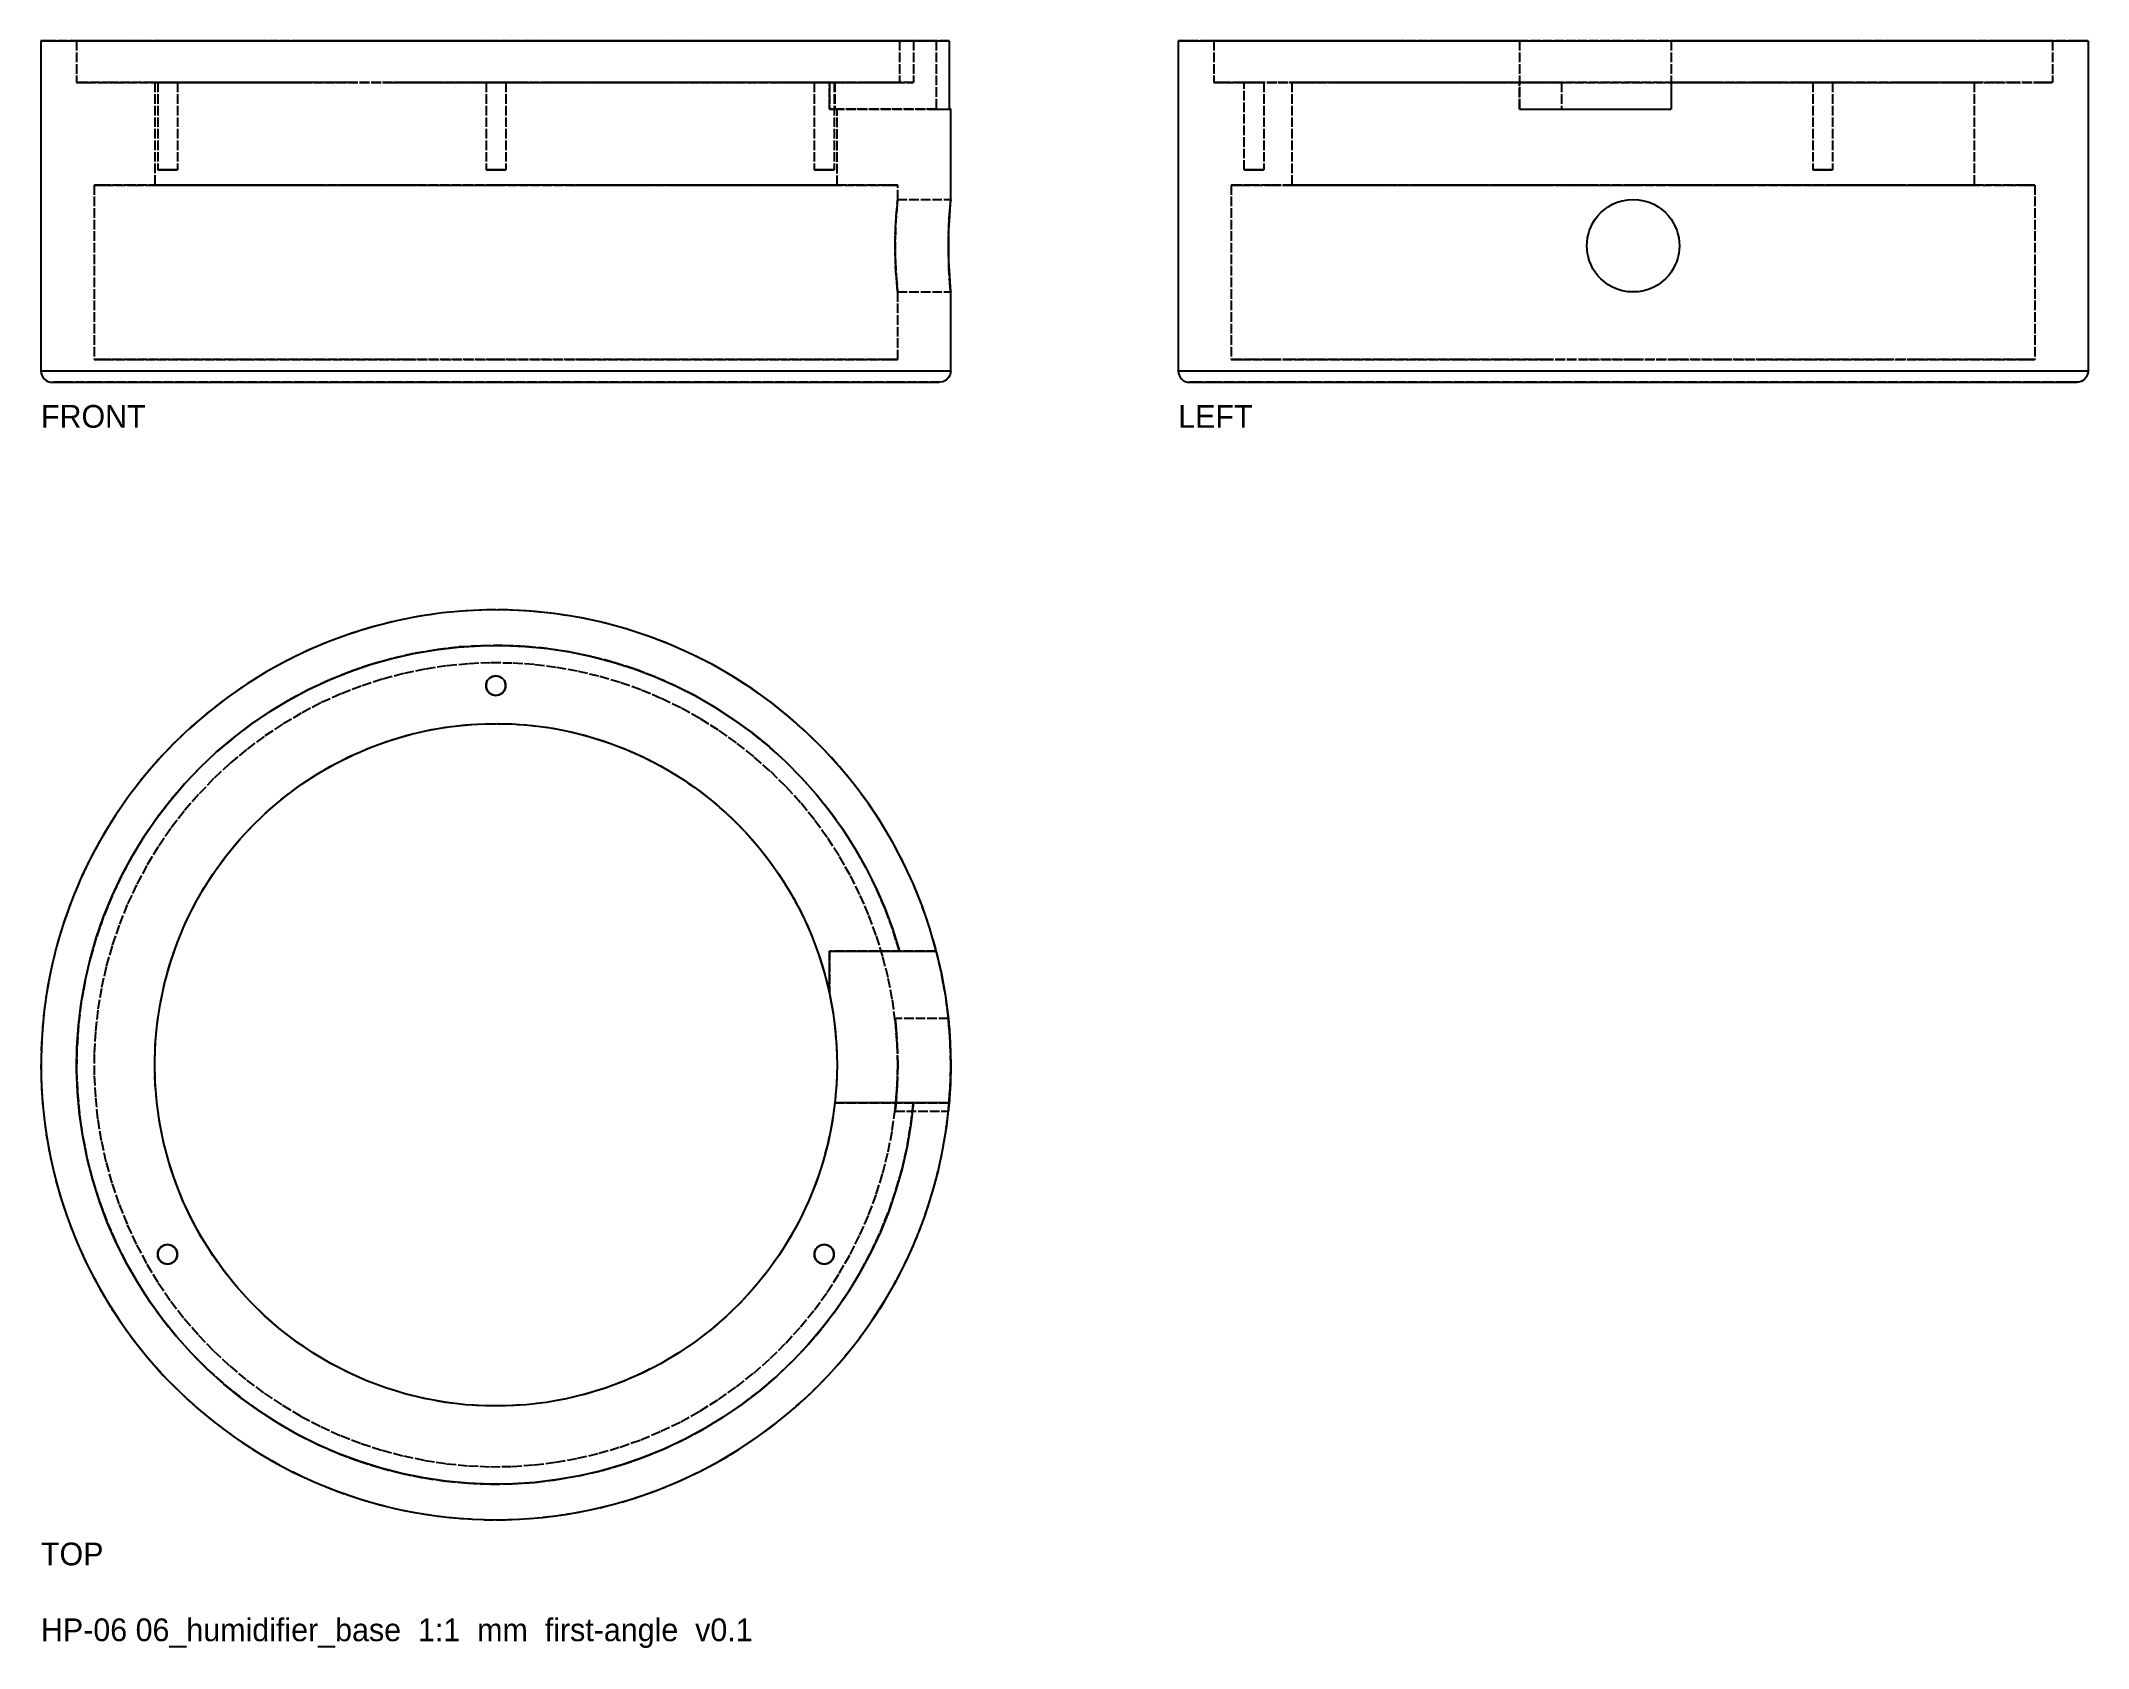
# Model space of a CAD drawing. Header units: millimetres. Extents: x 0 to 270, y -17 to 195.
import ezdxf

# ---------------------------------------------------------------- set-up
doc = ezdxf.new("R2010")
doc.units = ezdxf.units.MM
doc.linetypes.add('DASHED', pattern=[1.524, 1.27, -0.254])
for name, color, linetype in [('HIDDEN', 8, 'DASHED'), ('TEXT', 3, 'Continuous'), ('VISIBLE', 7, 'Continuous')]:
    doc.layers.add(name, color=color, linetype=linetype)

msp = doc.modelspace()

# ---------------------------------------------------------------- linework, layer by layer
at = {"layer": 'HIDDEN'}
for points in [[(118.09, 195), (113.79, 195), (107.2, 195), (98.61, 195), (88.38, 195), (76.95, 195), (64.8, 195), (52.44, 195), (40.4, 195), (29.2, 195), (19.3, 195), (11.13, 195), (5.04, 195), (1.27, 195), (0, 195)], [(115.07, 195), (112.69, 195), (107.81, 195), (100.68, 195), (91.61, 195), (81.05, 195), (69.5, 195), (57.5, 195), (45.61, 195), (34.41, 195), (24.41, 195), (16.1, 195), (9.87, 195), (6.01, 195), (4.7, 195)], [(4.7, 195), (5.86, 195), (9.27, 195), (14.81, 195), (22.24, 195), (31.24, 195), (41.45, 195), (52.43, 195), (63.73, 195), (74.87, 195), (85.39, 195), (94.85, 195), (102.85, 195), (109.06, 195), (113.23, 195)], [(4.7, 195), (4.7, 189.5)], [(113.23, 195), (118.09, 195)], [(113.23, 195), (113.23, 189.5)], [(119.79, 195), (115.07, 195)], [(115.07, 195), (115.07, 189.5)], [(118.09, 195), (118.09, 186)], [(195, 195), (189.6, 195), (184.39, 195), (179.4, 195), (174.69, 195), (170.28, 195), (166.23, 195), (162.57, 195), (159.32, 195), (156.53, 195), (154.2, 195), (152.38, 195), (151.06, 195), (150.27, 195), (150, 195)], [(265.3, 195), (263.91, 195), (259.82, 195), (253.24, 195), (244.48, 195), (233.99, 195), (222.31, 195), (210, 195), (197.69, 195), (186.01, 195), (175.52, 195), (166.76, 195), (160.18, 195), (156.09, 195), (154.7, 195)], [(154.7, 195), (154.94, 195), (155.65, 195), (156.82, 195), (158.45, 195), (160.52, 195), (163.01, 195), (165.91, 195), (169.19, 195), (172.81, 195), (176.75, 195), (180.98, 195), (185.46, 195), (190.14, 195), (195, 195)], [(154.7, 195), (154.7, 189.5)], [(195, 195), (195, 186)], [(195, 195), (195, 189.5)], [(215, 195), (215, 186)], [(270, 195), (269.66, 195), (268.65, 195), (266.98, 195), (264.66, 195), (261.73, 195), (258.22, 195), (254.16, 195), (249.6, 195), (244.6, 195), (239.21, 195), (233.48, 195), (227.5, 195), (221.31, 195), (215, 195)], [(215, 195), (215, 189.5)], [(215, 195), (220.78, 195), (226.45, 195), (231.93, 195), (237.16, 195), (242.1, 195), (246.67, 195), (250.83, 195), (254.54, 195), (257.75, 195), (260.43, 195), (262.54, 195), (264.07, 195), (264.99, 195), (265.3, 195)], [(265.3, 195), (265.3, 189.5)], [(113.23, 189.5), (109.06, 189.5), (102.85, 189.5), (94.85, 189.5), (85.39, 189.5), (74.87, 189.5), (63.73, 189.5), (52.43, 189.5), (41.45, 189.5), (31.24, 189.5), (22.24, 189.5), (14.81, 189.5), (9.27, 189.5), (5.86, 189.5), (4.7, 189.5)], [(4.7, 189.5), (6.01, 189.5), (9.87, 189.5), (16.1, 189.5), (24.41, 189.5), (34.41, 189.5), (45.61, 189.5), (57.5, 189.5), (69.5, 189.5), (81.05, 189.5), (91.61, 189.5), (100.68, 189.5), (107.81, 189.5), (112.69, 189.5), (115.07, 189.5)], [(104.72, 189.5), (102.6, 189.5), (98.5, 189.5), (92.6, 189.5), (85.17, 189.5), (76.58, 189.5), (67.2, 189.5), (57.5, 189.5), (47.91, 189.5), (38.88, 189.5), (30.84, 189.5), (24.16, 189.5), (19.15, 189.5), (16.05, 189.5), (15, 189.5)], [(15, 189.5), (15.98, 189.5), (18.89, 189.5), (23.58, 189.5), (29.87, 189.5), (37.48, 189.5), (46.06, 189.5), (55.26, 189.5), (64.66, 189.5), (73.86, 189.5), (82.45, 189.5), (90.06, 189.5), (96.37, 189.5), (101.08, 189.5), (104, 189.5)], [(15, 189.5), (15, 176)], [(15.57, 189.5), (15.55, 189.5), (15.53, 189.5), (15.51, 189.5), (15.49, 189.5), (15.47, 189.5), (15.46, 189.5), (15.44, 189.5), (15.43, 189.5), (15.42, 189.5), (15.41, 189.5), (15.41, 189.5), (15.4, 189.5), (15.4, 189.5), (15.4, 189.5)], [(15.4, 189.5), (15.43, 189.5), (15.53, 189.5), (15.68, 189.5), (15.89, 189.5), (16.13, 189.5), (16.41, 189.5), (16.7, 189.5), (16.99, 189.5), (17.26, 189.5), (17.51, 189.5), (17.72, 189.5), (17.87, 189.5), (17.97, 189.5), (18, 189.5)], [(15.4, 189.5), (15.4, 178)], [(18, 189.5), (17.98, 189.5), (17.91, 189.5), (17.8, 189.5), (17.65, 189.5), (17.47, 189.5), (17.26, 189.5), (17.04, 189.5), (16.8, 189.5), (16.55, 189.5), (16.32, 189.5), (16.09, 189.5), (15.89, 189.5), (15.71, 189.5), (15.57, 189.5)], [(18, 189.5), (18, 178)], [(61.3, 189.5), (61.27, 189.5), (61.17, 189.5), (61.02, 189.5), (60.81, 189.5), (60.56, 189.5), (60.29, 189.5), (60, 189.5), (59.71, 189.5), (59.44, 189.5), (59.19, 189.5), (58.98, 189.5), (58.83, 189.5), (58.73, 189.5), (58.7, 189.5)], [(58.7, 189.5), (58.71, 189.5), (58.73, 189.5), (58.77, 189.5), (58.83, 189.5), (58.9, 189.5), (58.98, 189.5), (59.08, 189.5), (59.19, 189.5), (59.31, 189.5), (59.44, 189.5), (59.57, 189.5), (59.71, 189.5), (59.85, 189.5), (60, 189.5)], [(58.7, 189.5), (58.7, 178)], [(60, 189.5), (60.15, 189.5), (60.29, 189.5), (60.43, 189.5), (60.56, 189.5), (60.69, 189.5), (60.81, 189.5), (60.92, 189.5), (61.02, 189.5), (61.1, 189.5), (61.17, 189.5), (61.23, 189.5), (61.27, 189.5), (61.29, 189.5), (61.3, 189.5)], [(61.3, 189.5), (61.3, 178)], [(104.43, 189.5), (104.29, 189.5), (104.11, 189.5), (103.91, 189.5), (103.68, 189.5), (103.45, 189.5), (103.2, 189.5), (102.96, 189.5), (102.74, 189.5), (102.53, 189.5), (102.35, 189.5), (102.2, 189.5), (102.09, 189.5), (102.02, 189.5), (102, 189.5)], [(102, 189.5), (102.03, 189.5), (102.13, 189.5), (102.28, 189.5), (102.49, 189.5), (102.74, 189.5), (103.01, 189.5), (103.3, 189.5), (103.59, 189.5), (103.87, 189.5), (104.11, 189.5), (104.32, 189.5), (104.47, 189.5), (104.57, 189.5), (104.6, 189.5)], [(102, 189.5), (102, 178)], [(104, 186), (104, 189.5)], [(104, 189.5), (113.23, 189.5)], [(104, 189.5), (104, 186)], [(104.6, 189.5), (104.6, 189.5), (104.6, 189.5), (104.59, 189.5), (104.59, 189.5), (104.58, 189.5), (104.57, 189.5), (104.56, 189.5), (104.54, 189.5), (104.53, 189.5), (104.51, 189.5), (104.49, 189.5), (104.47, 189.5), (104.45, 189.5), (104.43, 189.5)], [(104.6, 189.5), (104.6, 178)], [(115.07, 189.5), (104.72, 189.5)], [(104.72, 189.5), (104.72, 186)], [(195, 189.5), (190.14, 189.5), (185.46, 189.5), (180.98, 189.5), (176.75, 189.5), (172.81, 189.5), (169.19, 189.5), (165.91, 189.5), (163.01, 189.5), (160.52, 189.5), (158.45, 189.5), (156.82, 189.5), (155.65, 189.5), (154.94, 189.5), (154.7, 189.5)], [(154.7, 189.5), (156.09, 189.5), (160.18, 189.5), (166.76, 189.5), (175.52, 189.5), (186.01, 189.5), (197.69, 189.5), (210, 189.5), (222.31, 189.5), (233.99, 189.5), (244.48, 189.5), (253.24, 189.5), (259.82, 189.5), (263.91, 189.5), (265.3, 189.5)], [(158.7, 189.5), (158.73, 189.5), (158.83, 189.5), (158.98, 189.5), (159.19, 189.5), (159.44, 189.5), (159.71, 189.5), (160, 189.5), (160.29, 189.5), (160.56, 189.5), (160.81, 189.5), (161.02, 189.5), (161.17, 189.5), (161.27, 189.5), (161.3, 189.5)], [(161.3, 189.5), (161.27, 189.5), (161.17, 189.5), (161.02, 189.5), (160.81, 189.5), (160.56, 189.5), (160.29, 189.5), (160, 189.5), (159.71, 189.5), (159.44, 189.5), (159.19, 189.5), (158.98, 189.5), (158.83, 189.5), (158.73, 189.5), (158.7, 189.5)], [(158.7, 178), (158.7, 189.5)], [(161.3, 189.5), (161.3, 178)], [(255, 189.5), (253.87, 189.5), (250.54, 189.5), (245.18, 189.5), (238.06, 189.5), (229.52, 189.5), (220.01, 189.5), (210, 189.5), (199.99, 189.5), (190.48, 189.5), (181.94, 189.5), (174.82, 189.5), (169.46, 189.5), (166.13, 189.5), (165, 189.5)], [(165, 189.5), (165.21, 189.5), (165.85, 189.5), (166.9, 189.5), (168.35, 189.5), (170.2, 189.5), (172.43, 189.5), (175, 189.5), (177.91, 189.5), (181.12, 189.5), (184.6, 189.5), (188.33, 189.5), (192.25, 189.5), (196.34, 189.5), (200.57, 189.5)], [(165, 189.5), (165, 176)], [(195, 186), (195, 189.5)], [(200.57, 189.5), (195, 189.5)], [(200.57, 189.5), (200.57, 186)], [(215, 189.5), (215, 186)], [(215, 189.5), (219.63, 189.5), (224.15, 189.5), (228.52, 189.5), (232.68, 189.5), (236.61, 189.5), (240.24, 189.5), (243.54, 189.5), (246.48, 189.5), (249.02, 189.5), (251.14, 189.5), (252.82, 189.5), (254.03, 189.5), (254.76, 189.5), (255, 189.5)], [(265.3, 189.5), (264.99, 189.5), (264.07, 189.5), (262.54, 189.5), (260.43, 189.5), (257.75, 189.5), (254.54, 189.5), (250.83, 189.5), (246.67, 189.5), (242.1, 189.5), (237.16, 189.5), (231.93, 189.5), (226.45, 189.5), (220.78, 189.5), (215, 189.5)], [(235.65, 189.5), (235.47, 189.5), (235.29, 189.5), (235.1, 189.5), (234.9, 189.5), (234.71, 189.5), (234.53, 189.5), (234.35, 189.5), (234.19, 189.5), (234.05, 189.5), (233.93, 189.5), (233.83, 189.5), (233.76, 189.5), (233.71, 189.5), (233.7, 189.5)], [(233.7, 189.5), (233.73, 189.5), (233.83, 189.5), (233.98, 189.5), (234.19, 189.5), (234.44, 189.5), (234.71, 189.5), (235, 189.5), (235.29, 189.5), (235.56, 189.5), (235.81, 189.5), (236.02, 189.5), (236.17, 189.5), (236.27, 189.5), (236.3, 189.5)], [(236.3, 189.5), (236.27, 189.5), (236.17, 189.5), (236.02, 189.5), (235.81, 189.5), (235.56, 189.5), (235.29, 189.5), (235, 189.5), (234.71, 189.5), (234.44, 189.5), (234.19, 189.5), (233.98, 189.5), (233.83, 189.5), (233.73, 189.5), (233.7, 189.5)], [(233.7, 189.5), (233.71, 189.5), (233.76, 189.5), (233.83, 189.5), (233.93, 189.5), (234.05, 189.5), (234.19, 189.5), (234.35, 189.5), (234.53, 189.5), (234.71, 189.5), (234.9, 189.5), (235.1, 189.5), (235.29, 189.5), (235.47, 189.5), (235.65, 189.5)], [(233.7, 189.5), (233.7, 178)], [(233.7, 189.5), (233.7, 178)], [(236.3, 189.5), (236.3, 189.5), (236.29, 189.5), (236.27, 189.5), (236.24, 189.5), (236.21, 189.5), (236.17, 189.5), (236.13, 189.5), (236.07, 189.5), (236.02, 189.5), (235.95, 189.5), (235.88, 189.5), (235.81, 189.5), (235.73, 189.5), (235.65, 189.5)], [(235.65, 189.5), (235.73, 189.5), (235.81, 189.5), (235.88, 189.5), (235.95, 189.5), (236.02, 189.5), (236.07, 189.5), (236.13, 189.5), (236.17, 189.5), (236.21, 189.5), (236.24, 189.5), (236.27, 189.5), (236.29, 189.5), (236.3, 189.5), (236.3, 189.5)], [(236.3, 189.5), (236.3, 178)], [(236.3, 189.5), (236.3, 178)], [(255, 189.5), (255, 176)], [(104, 186), (104.14, 186), (104.26, 186), (104.38, 186), (104.49, 186), (104.59, 186), (104.67, 186), (104.75, 186), (104.82, 186), (104.87, 186), (104.92, 186), (104.95, 186), (104.98, 186), (104.99, 186), (105, 186)], [(118.09, 186), (104, 186)], [(105, 186), (105, 186), (104.99, 186), (104.99, 186), (104.98, 186), (104.96, 186), (104.95, 186), (104.93, 186), (104.91, 186), (104.88, 186), (104.86, 186), (104.83, 186), (104.8, 186), (104.76, 186), (104.72, 186)], [(104.72, 186), (119.79, 186)], [(105, 176), (105, 186)], [(118.09, 186), (118.27, 186), (118.44, 186), (118.6, 186), (118.75, 186), (118.89, 186), (119.03, 186), (119.15, 186), (119.27, 186), (119.38, 186), (119.48, 186), (119.57, 186), (119.65, 186), (119.73, 186), (119.79, 186)], [(195, 186), (196.05, 186), (197.11, 186), (198.17, 186), (199.23, 186), (200.3, 186), (201.37, 186), (202.44, 186), (203.52, 186), (204.59, 186), (205.67, 186), (206.75, 186), (207.83, 186), (208.92, 186), (210, 186)], [(195, 186), (200.57, 186)], [(200.57, 186), (201.23, 186), (201.9, 186), (202.57, 186), (203.24, 186), (203.91, 186), (204.58, 186), (205.26, 186), (205.93, 186), (206.61, 186), (207.29, 186), (207.96, 186), (208.64, 186), (209.32, 186), (210, 186)], [(210, 186), (210.36, 186), (210.72, 186), (211.07, 186), (211.43, 186), (211.79, 186), (212.14, 186), (212.5, 186), (212.86, 186), (213.22, 186), (213.57, 186), (213.93, 186), (214.29, 186), (214.64, 186), (215, 186)], [(210, 186), (210.36, 186), (210.72, 186), (211.07, 186), (211.43, 186), (211.79, 186), (212.15, 186), (212.5, 186), (212.86, 186), (213.22, 186), (213.58, 186), (213.93, 186), (214.29, 186), (214.64, 186), (215, 186)], [(113, 176), (111.67, 176), (107.75, 176), (101.44, 176), (93.04, 176), (83, 176), (71.79, 176), (60, 176), (48.21, 176), (37, 176), (26.96, 176), (18.56, 176), (12.25, 176), (8.33, 176), (7, 176)], [(7, 176), (8.33, 176), (12.25, 176), (18.56, 176), (26.96, 176), (37, 176), (48.21, 176), (60, 176), (71.79, 176), (83, 176), (93.04, 176), (101.44, 176), (107.75, 176), (111.67, 176), (113, 176)], [(7, 176), (7, 153)], [(105, 176), (103.87, 176), (100.54, 176), (95.18, 176), (88.06, 176), (79.52, 176), (70.01, 176), (60, 176), (49.99, 176), (40.48, 176), (31.94, 176), (24.82, 176), (19.46, 176), (16.13, 176), (15, 176)], [(15, 176), (16.13, 176), (19.46, 176), (24.82, 176), (31.94, 176), (40.48, 176), (49.99, 176), (60, 176), (70.01, 176), (79.52, 176), (88.06, 176), (95.18, 176), (100.54, 176), (103.87, 176), (105, 176)], [(18, 178), (17.97, 178), (17.87, 178), (17.72, 178), (17.51, 178), (17.26, 178), (16.99, 178), (16.7, 178), (16.41, 178), (16.13, 178), (15.89, 178), (15.68, 178), (15.53, 178), (15.43, 178), (15.4, 178)], [(15.4, 178), (15.4, 178), (15.4, 178), (15.41, 178), (15.41, 178), (15.42, 178), (15.43, 178), (15.44, 178), (15.46, 178), (15.47, 178), (15.49, 178), (15.51, 178), (15.53, 178), (15.55, 178), (15.57, 178)], [(15.57, 178), (15.71, 178), (15.89, 178), (16.09, 178), (16.32, 178), (16.55, 178), (16.8, 178), (17.04, 178), (17.26, 178), (17.47, 178), (17.65, 178), (17.8, 178), (17.91, 178), (17.98, 178), (18, 178)], [(60, 178), (59.85, 178), (59.71, 178), (59.57, 178), (59.44, 178), (59.31, 178), (59.19, 178), (59.08, 178), (58.98, 178), (58.9, 178), (58.83, 178), (58.77, 178), (58.73, 178), (58.71, 178), (58.7, 178)], [(58.7, 178), (58.73, 178), (58.83, 178), (58.98, 178), (59.19, 178), (59.44, 178), (59.71, 178), (60, 178), (60.29, 178), (60.56, 178), (60.81, 178), (61.02, 178), (61.17, 178), (61.27, 178), (61.3, 178)], [(61.3, 178), (61.29, 178), (61.27, 178), (61.23, 178), (61.17, 178), (61.1, 178), (61.02, 178), (60.92, 178), (60.81, 178), (60.69, 178), (60.56, 178), (60.43, 178), (60.29, 178), (60.15, 178), (60, 178)], [(104.6, 178), (104.57, 178), (104.47, 178), (104.32, 178), (104.11, 178), (103.87, 178), (103.59, 178), (103.3, 178), (103.01, 178), (102.74, 178), (102.49, 178), (102.28, 178), (102.13, 178), (102.03, 178), (102, 178)], [(102, 178), (102.02, 178), (102.09, 178), (102.2, 178), (102.35, 178), (102.53, 178), (102.74, 178), (102.96, 178), (103.2, 178), (103.45, 178), (103.68, 178), (103.91, 178), (104.11, 178), (104.29, 178), (104.43, 178)], [(104.43, 178), (104.45, 178), (104.47, 178), (104.49, 178), (104.51, 178), (104.53, 178), (104.54, 178), (104.56, 178), (104.57, 178), (104.58, 178), (104.59, 178), (104.59, 178), (104.6, 178), (104.6, 178), (104.6, 178)], [(113, 174.1), (113, 176)], [(210, 176), (204.07, 176), (198.21, 176), (192.5, 176), (187, 176), (181.8, 176), (176.96, 176), (172.52, 176), (168.56, 176), (165.12, 176), (162.25, 176), (159.97, 176), (158.33, 176), (157.33, 176), (157, 176)], [(157, 176), (158.33, 176), (162.25, 176), (168.56, 176), (176.96, 176), (187, 176), (198.21, 176), (210, 176), (221.79, 176), (233, 176), (243.04, 176), (251.44, 176), (257.75, 176), (261.67, 176), (263, 176)], [(157, 176), (157, 153)], [(158.7, 178), (158.73, 178), (158.83, 178), (158.98, 178), (159.19, 178), (159.44, 178), (159.71, 178), (160, 178), (160.29, 178), (160.56, 178), (160.81, 178), (161.02, 178), (161.17, 178), (161.27, 178), (161.3, 178)], [(161.3, 178), (161.27, 178), (161.17, 178), (161.02, 178), (160.81, 178), (160.56, 178), (160.29, 178), (160, 178), (159.71, 178), (159.44, 178), (159.19, 178), (158.98, 178), (158.83, 178), (158.73, 178), (158.7, 178)], [(255, 176), (253.87, 176), (250.54, 176), (245.18, 176), (238.06, 176), (229.52, 176), (220.01, 176), (210, 176), (199.99, 176), (190.48, 176), (181.94, 176), (174.82, 176), (169.46, 176), (166.13, 176), (165, 176)], [(165, 176), (165.28, 176), (166.13, 176), (167.53, 176), (169.46, 176), (171.9, 176), (174.82, 176), (178.18, 176), (181.94, 176), (186.06, 176), (190.48, 176), (195.14, 176), (199.99, 176), (204.96, 176), (210, 176)], [(263, 176), (262.67, 176), (261.67, 176), (260.03, 176), (257.75, 176), (254.88, 176), (251.44, 176), (247.48, 176), (243.04, 176), (238.2, 176), (233, 176), (227.5, 176), (221.79, 176), (215.93, 176), (210, 176)], [(210, 176), (215.04, 176), (220.01, 176), (224.86, 176), (229.52, 176), (233.94, 176), (238.06, 176), (241.82, 176), (245.18, 176), (248.1, 176), (250.54, 176), (252.47, 176), (253.87, 176), (254.72, 176), (255, 176)], [(236.3, 178), (236.27, 178), (236.17, 178), (236.02, 178), (235.81, 178), (235.56, 178), (235.29, 178), (235, 178), (234.71, 178), (234.44, 178), (234.19, 178), (233.98, 178), (233.83, 178), (233.73, 178), (233.7, 178)], [(233.7, 178), (233.71, 178), (233.76, 178), (233.83, 178), (233.93, 178), (234.05, 178), (234.19, 178), (234.35, 178), (234.53, 178), (234.71, 178), (234.9, 178), (235.1, 178), (235.29, 178), (235.47, 178), (235.65, 178)], [(235.65, 178), (235.47, 178), (235.29, 178), (235.1, 178), (234.9, 178), (234.71, 178), (234.53, 178), (234.35, 178), (234.19, 178), (234.05, 178), (233.93, 178), (233.83, 178), (233.76, 178), (233.71, 178), (233.7, 178)], [(233.7, 178), (233.73, 178), (233.83, 178), (233.98, 178), (234.19, 178), (234.44, 178), (234.71, 178), (235, 178), (235.29, 178), (235.56, 178), (235.81, 178), (236.02, 178), (236.17, 178), (236.27, 178), (236.3, 178)], [(235.65, 178), (235.73, 178), (235.81, 178), (235.88, 178), (235.95, 178), (236.02, 178), (236.07, 178), (236.13, 178), (236.17, 178), (236.21, 178), (236.24, 178), (236.27, 178), (236.29, 178), (236.3, 178), (236.3, 178)], [(236.3, 178), (236.3, 178), (236.29, 178), (236.27, 178), (236.24, 178), (236.21, 178), (236.17, 178), (236.13, 178), (236.07, 178), (236.02, 178), (235.95, 178), (235.88, 178), (235.81, 178), (235.73, 178), (235.65, 178)], [(263, 176), (263, 153)], [(113, 174.1), (113, 174.06), (112.98, 173.93), (112.93, 173.46), (112.8, 171.95), (112.69, 170.05), (112.65, 168), (112.69, 165.95), (112.8, 164.05), (112.93, 162.54), (112.98, 162.07), (113, 161.94), (113, 161.9)], [(112.65, 168), (112.69, 170.05), (112.8, 171.95), (112.93, 173.46), (112.98, 173.93), (113, 174.06), (113, 174.1)], [(113, 174.1), (120, 174.1)], [(203.9, 168), (203.92, 168.52), (203.99, 169.03), (204.1, 169.54), (204.25, 170.04), (204.45, 170.54), (204.7, 171.03), (205, 171.5), (205.35, 171.95), (205.75, 172.38), (206.21, 172.78), (206.72, 173.14), (207.28, 173.46), (207.9, 173.73), (208.57, 173.93), (209.28, 174.06), (210, 174.1)], [(203.9, 168), (203.92, 168.52), (203.99, 169.03), (204.1, 169.54), (204.25, 170.05), (204.45, 170.54), (204.7, 171.03), (205, 171.5), (205.35, 171.95), (205.75, 172.38), (206.21, 172.78), (206.72, 173.14), (207.28, 173.46), (207.9, 173.73), (208.57, 173.93), (209.28, 174.06), (210, 174.1)], [(210, 174.1), (210.72, 174.06), (211.43, 173.93), (212.1, 173.73), (212.72, 173.46), (213.28, 173.14), (213.79, 172.78), (214.25, 172.38), (214.65, 171.95), (215, 171.49), (215.3, 171.02), (215.55, 170.54), (215.75, 170.04), (215.9, 169.54), (216.01, 169.03), (216.08, 168.52), (216.1, 168), (216.08, 167.48), (216.01, 166.97), (215.9, 166.46), (215.75, 165.96), (215.55, 165.46), (215.3, 164.98), (215, 164.51), (214.65, 164.05), (214.25, 163.62), (213.79, 163.22), (213.28, 162.86), (212.72, 162.54), (212.1, 162.27), (211.43, 162.07), (210.72, 161.94), (210, 161.9)], [(210, 174.1), (210.72, 174.06), (211.43, 173.93), (212.1, 173.73), (212.72, 173.46), (213.28, 173.14), (213.79, 172.78), (214.25, 172.38), (214.65, 171.95), (215, 171.5), (215.3, 171.03), (215.55, 170.54), (215.75, 170.05), (215.9, 169.54), (216.01, 169.03), (216.08, 168.52), (216.1, 168), (216.08, 167.48), (216.01, 166.97), (215.9, 166.46), (215.75, 165.95), (215.55, 165.46), (215.3, 164.97), (215, 164.5), (214.65, 164.05), (214.25, 163.62), (213.79, 163.22), (213.28, 162.86), (212.72, 162.54), (212.1, 162.27), (211.43, 162.07), (210.72, 161.94), (210, 161.9)], [(119.69, 168.01), (119.74, 170.47)], [(119.8, 171.63), (119.87, 172.62)], [(113, 161.9), (113, 161.94), (112.98, 162.07), (112.93, 162.54), (112.8, 164.05), (112.69, 165.95), (112.65, 168)], [(119.69, 167.23), (119.69, 168)], [(210, 161.9), (209.28, 161.94), (208.57, 162.07), (207.9, 162.27), (207.28, 162.54), (206.72, 162.86), (206.21, 163.22), (205.75, 163.62), (205.35, 164.05), (205, 164.5), (204.7, 164.97), (204.45, 165.46), (204.25, 165.96), (204.1, 166.46), (203.99, 166.97), (203.92, 167.48), (203.9, 168)], [(210, 161.9), (209.28, 161.94), (208.57, 162.07), (207.9, 162.27), (207.28, 162.54), (206.72, 162.86), (206.21, 163.22), (205.75, 163.62), (205.35, 164.05), (205, 164.5), (204.7, 164.97), (204.45, 165.46), (204.25, 165.95), (204.1, 166.46), (203.99, 166.97), (203.92, 167.48), (203.9, 168)], [(119.73, 165.86), (119.7, 167.04)], [(119.75, 165.33), (119.73, 165.71)], [(119.81, 164.27), (119.76, 165.02)], [(120, 161.9), (120, 161.94), (119.98, 162.06), (119.94, 162.51), (119.83, 163.97)], [(113, 153), (113, 161.9)], [(113, 161.9), (120, 161.9)], [(113, 153), (111.67, 153), (107.75, 153), (101.44, 153), (93.04, 153), (83, 153), (71.79, 153), (60, 153), (48.21, 153), (37, 153), (26.96, 153), (18.56, 153), (12.25, 153), (8.33, 153), (7, 153)], [(7, 153), (8.33, 153), (12.25, 153), (18.56, 153), (26.96, 153), (37, 153), (48.21, 153), (60, 153), (71.79, 153), (83, 153), (93.04, 153), (101.44, 153), (107.75, 153), (111.67, 153), (113, 153)], [(210, 153), (204.07, 153), (198.21, 153), (192.5, 153), (187, 153), (181.8, 153), (176.96, 153), (172.52, 153), (168.56, 153), (165.12, 153), (162.25, 153), (159.97, 153), (158.33, 153), (157.33, 153), (157, 153)], [(157, 153), (158.33, 153), (162.25, 153), (168.56, 153), (176.96, 153), (187, 153), (198.21, 153), (210, 153), (221.79, 153), (233, 153), (243.04, 153), (251.44, 153), (257.75, 153), (261.67, 153), (263, 153)], [(263, 153), (262.67, 153), (261.67, 153), (260.03, 153), (257.75, 153), (254.88, 153), (251.44, 153), (247.48, 153), (243.04, 153), (238.2, 153), (233, 153), (227.5, 153), (221.79, 153), (215.93, 153), (210, 153)], [(118.5, 150), (117.03, 150), (112.71, 150), (105.74, 150), (96.47, 150), (85.38, 150), (73.02, 150), (60, 150), (46.98, 150), (34.62, 150), (23.53, 150), (14.26, 150), (7.29, 150), (2.97, 150), (1.5, 150)], [(210, 150), (203.45, 150), (196.98, 150), (190.68, 150), (184.62, 150), (178.88, 150), (173.53, 150), (168.63, 150), (164.26, 150), (160.47, 150), (157.29, 150), (154.78, 150), (152.97, 150), (151.87, 150), (151.5, 150)], [(268.5, 150), (268.13, 150), (267.03, 150), (265.22, 150), (262.71, 150), (259.53, 150), (255.74, 150), (251.37, 150), (246.47, 150), (241.12, 150), (235.38, 150), (229.32, 150), (223.02, 150), (216.55, 150), (210, 150)], [(120, 60), (119.92, 63.09), (119.68, 66.17), (119.29, 69.23), (118.73, 72.27), (118.02, 75.28), (117.16, 78.25), (116.14, 81.17), (114.98, 84.03), (113.67, 86.83), (112.22, 89.55), (110.63, 92.2), (108.9, 94.77), (107.05, 97.24), (105.07, 99.61), (102.97, 101.88), (100.76, 104.03), (98.44, 106.07), (96.01, 107.99), (93.49, 109.78), (90.89, 111.44), (88.2, 112.96), (85.43, 114.34), (82.6, 115.58), (79.71, 116.67), (76.77, 117.61), (73.78, 118.4), (70.76, 119.03), (67.7, 119.5), (64.63, 119.82), (61.54, 119.98), (58.46, 119.98), (55.37, 119.82), (52.3, 119.5), (49.24, 119.03), (46.22, 118.4), (43.23, 117.61), (40.29, 116.67), (37.4, 115.58), (34.57, 114.34), (31.8, 112.96), (29.11, 111.44), (26.51, 109.78), (23.99, 107.99), (21.56, 106.07), (19.24, 104.03), (17.03, 101.88), (14.93, 99.61), (12.95, 97.24), (11.1, 94.77), (9.37, 92.2), (7.78, 89.55), (6.33, 86.83), (5.02, 84.03), (3.86, 81.17), (2.84, 78.25), (1.98, 75.28), (1.27, 72.27), (0.71, 69.23), (0.32, 66.17), (0.08, 63.09), (0, 60), (0.08, 56.91), (0.32, 53.83), (0.71, 50.77), (1.27, 47.73), (1.98, 44.72), (2.84, 41.75), (3.86, 38.83), (5.02, 35.97), (6.33, 33.17), (7.78, 30.45), (9.37, 27.8), (11.1, 25.23), (12.95, 22.76), (14.93, 20.39), (17.03, 18.12), (19.24, 15.97), (21.56, 13.93), (23.99, 12.01), (26.51, 10.22), (29.11, 8.56), (31.8, 7.04), (34.57, 5.66), (37.4, 4.42), (40.29, 3.33), (43.23, 2.39), (46.22, 1.6), (49.24, 0.97), (52.3, 0.5), (55.37, 0.18), (58.46, 0.02), (61.54, 0.02), (64.63, 0.18), (67.7, 0.5), (70.76, 0.97), (73.78, 1.6), (76.77, 2.39), (79.71, 3.33), (82.6, 4.42), (85.43, 5.66), (88.2, 7.04), (90.89, 8.56), (93.49, 10.22), (96.01, 12.01), (98.44, 13.93), (100.76, 15.97), (102.97, 18.12), (105.07, 20.39), (107.05, 22.76), (108.9, 25.23), (110.63, 27.8), (112.22, 30.45), (113.67, 33.17), (114.98, 35.97), (116.14, 38.83), (117.16, 41.75), (118.02, 44.72), (118.73, 47.73), (119.29, 50.77), (119.68, 53.83), (119.92, 56.91), (120, 60)], [(113.23, 75), (112.35, 77.82), (111.33, 80.58), (110.16, 83.29), (108.85, 85.93), (107.4, 88.49), (105.81, 90.98), (104.09, 93.37), (102.25, 95.68), (100.29, 97.88), (98.22, 99.97), (96.03, 101.95), (93.74, 103.81), (91.36, 105.55), (88.89, 107.15), (86.34, 108.63), (83.71, 109.96), (81.01, 111.15), (78.26, 112.2), (75.45, 113.1), (72.6, 113.85), (69.71, 114.44), (66.79, 114.88), (63.86, 115.17), (60.92, 115.29), (57.97, 115.26), (55.03, 115.08), (52.1, 114.73), (49.19, 114.23), (46.32, 113.58), (43.48, 112.78), (40.69, 111.82), (37.96, 110.72), (35.29, 109.47), (32.69, 108.08), (30.16, 106.56), (27.72, 104.9), (25.38, 103.12), (23.13, 101.21), (20.98, 99.19), (18.95, 97.06), (17.03, 94.81), (15.24, 92.48), (13.57, 90.04), (12.04, 87.53), (10.64, 84.93), (9.38, 82.27), (8.27, 79.54), (7.3, 76.75), (6.48, 73.92), (5.82, 71.05), (5.3, 68.15), (4.95, 65.22), (4.75, 62.28), (4.7, 59.33), (4.82, 56.39), (5.09, 53.45), (5.52, 50.53), (6.1, 47.64), (6.83, 44.79), (7.72, 41.98), (8.75, 39.22), (9.93, 36.51), (11.26, 33.88), (12.72, 31.32), (14.31, 28.84), (16.04, 26.45), (17.89, 24.16), (19.86, 21.96), (21.94, 19.88), (24.14, 17.91), (26.43, 16.06), (28.82, 14.33), (31.3, 12.73), (33.86, 11.27), (36.49, 9.95), (39.19, 8.76), (41.95, 7.73), (44.76, 6.84), (47.62, 6.1), (50.51, 5.52), (53.42, 5.09), (56.36, 4.82), (59.31, 4.7), (62.25, 4.75), (65.19, 4.94), (68.12, 5.3), (71.02, 5.81), (73.9, 6.47), (76.73, 7.29), (79.51, 8.26), (82.24, 9.37), (84.91, 10.63), (87.51, 12.03), (90.02, 13.56), (92.46, 15.23), (94.8, 17.02), (97.04, 18.93), (99.17, 20.97), (101.2, 23.11), (103.1, 25.36), (104.89, 27.7), (106.55, 30.14), (108.07, 32.66), (109.46, 35.26), (110.71, 37.94), (111.81, 40.67), (112.77, 43.46), (113.57, 46.29), (114.23, 49.17), (114.73, 52.07), (115.07, 55)], [(113, 60), (112.92, 62.89), (112.68, 65.78), (112.29, 68.65), (111.74, 71.49), (111.03, 74.3), (110.18, 77.06), (109.17, 79.78), (108.02, 82.44), (106.72, 85.02), (105.28, 87.54), (103.71, 89.97), (102.01, 92.31), (100.18, 94.56), (98.24, 96.7), (96.18, 98.73), (94.01, 100.65), (91.74, 102.45), (89.37, 104.12), (86.92, 105.66), (84.38, 107.06), (81.78, 108.32), (79.11, 109.44), (76.38, 110.41), (73.6, 111.23), (70.78, 111.89), (67.93, 112.4), (65.06, 112.76), (62.17, 112.96), (59.28, 113), (56.38, 112.88), (53.5, 112.6), (50.64, 112.17), (47.8, 111.58), (45.01, 110.83), (42.25, 109.94), (39.55, 108.9), (36.91, 107.71), (34.34, 106.37), (31.85, 104.9), (29.44, 103.3), (27.12, 101.57), (24.9, 99.71), (22.78, 97.73), (20.78, 95.64), (18.89, 93.45), (17.12, 91.15), (15.48, 88.76), (13.98, 86.29), (12.61, 83.74), (11.39, 81.12), (10.31, 78.43), (9.38, 75.69), (8.59, 72.9), (7.97, 70.07), (7.49, 67.22), (7.18, 64.34), (7.02, 61.45), (7.02, 58.55), (7.18, 55.66), (7.49, 52.78), (7.97, 49.93), (8.59, 47.1), (9.38, 44.31), (10.31, 41.57), (11.39, 38.88), (12.61, 36.26), (13.98, 33.71), (15.48, 31.24), (17.12, 28.85), (18.89, 26.55), (20.78, 24.36), (22.78, 22.27), (24.9, 20.29), (27.12, 18.43), (29.44, 16.7), (31.85, 15.1), (34.34, 13.63), (36.91, 12.29), (39.55, 11.1), (42.25, 10.06), (45.01, 9.17), (47.8, 8.42), (50.64, 7.83), (53.5, 7.4), (56.38, 7.12), (59.28, 7), (62.17, 7.04), (65.06, 7.24), (67.93, 7.6), (70.78, 8.11), (73.6, 8.77), (76.38, 9.59), (79.11, 10.56), (81.78, 11.68), (84.38, 12.94), (86.92, 14.34), (89.37, 15.88), (91.74, 17.55), (94.01, 19.35), (96.18, 21.27), (98.24, 23.3), (100.18, 25.44), (102.01, 27.69), (103.71, 30.03), (105.28, 32.46), (106.72, 34.98), (108.02, 37.56), (109.17, 40.22), (110.18, 42.94), (111.03, 45.7), (111.74, 48.51), (112.29, 51.35), (112.68, 54.22), (112.92, 57.11), (113, 60)], [(113, 60), (112.92, 62.89), (112.68, 65.78), (112.29, 68.65), (111.74, 71.49), (111.03, 74.3), (110.18, 77.06), (109.17, 79.78), (108.02, 82.44), (106.72, 85.02), (105.28, 87.54), (103.71, 89.97), (102.01, 92.31), (100.18, 94.56), (98.24, 96.7), (96.18, 98.73), (94.01, 100.65), (91.74, 102.45), (89.37, 104.12), (86.92, 105.66), (84.38, 107.06), (81.78, 108.32), (79.11, 109.44), (76.38, 110.41), (73.6, 111.23), (70.78, 111.89), (67.93, 112.4), (65.06, 112.76), (62.17, 112.96), (59.28, 113), (56.38, 112.88), (53.5, 112.6), (50.64, 112.17), (47.8, 111.58), (45.01, 110.83), (42.25, 109.94), (39.55, 108.9), (36.91, 107.71), (34.34, 106.37), (31.85, 104.9), (29.44, 103.3), (27.12, 101.57), (24.9, 99.71), (22.78, 97.73), (20.78, 95.64), (18.89, 93.45), (17.12, 91.15), (15.48, 88.76), (13.98, 86.29), (12.61, 83.74), (11.39, 81.12), (10.31, 78.43), (9.38, 75.69), (8.59, 72.9), (7.97, 70.07), (7.49, 67.22), (7.18, 64.34), (7.02, 61.45), (7.02, 58.55), (7.18, 55.66), (7.49, 52.78), (7.97, 49.93), (8.59, 47.1), (9.38, 44.31), (10.31, 41.57), (11.39, 38.88), (12.61, 36.26), (13.98, 33.71), (15.48, 31.24), (17.12, 28.85), (18.89, 26.55), (20.78, 24.36), (22.78, 22.27), (24.9, 20.29), (27.12, 18.43), (29.44, 16.7), (31.85, 15.1), (34.34, 13.63), (36.91, 12.29), (39.55, 11.1), (42.25, 10.06), (45.01, 9.17), (47.8, 8.42), (50.64, 7.83), (53.5, 7.4), (56.38, 7.12), (59.28, 7), (62.17, 7.04), (65.06, 7.24), (67.93, 7.6), (70.78, 8.11), (73.6, 8.77), (76.38, 9.59), (79.11, 10.56), (81.78, 11.68), (84.38, 12.94), (86.92, 14.34), (89.37, 15.88), (91.74, 17.55), (94.01, 19.35), (96.18, 21.27), (98.24, 23.3), (100.18, 25.44), (102.01, 27.69), (103.71, 30.03), (105.28, 32.46), (106.72, 34.98), (108.02, 37.56), (109.17, 40.22), (110.18, 42.94), (111.03, 45.7), (111.74, 48.51), (112.29, 51.35), (112.68, 54.22), (112.92, 57.11), (113, 60)], [(60, 111.3), (59.56, 111.22), (59.16, 111), (58.87, 110.65), (58.72, 110.23), (58.72, 109.77), (58.87, 109.35), (59.16, 109), (59.56, 108.78), (60, 108.7), (60.44, 108.78), (60.84, 109), (61.13, 109.35), (61.28, 109.77), (61.28, 110.23), (61.13, 110.65), (60.84, 111), (60.44, 111.22), (60, 111.3)], [(105, 60), (104.92, 57.33), (104.68, 54.68), (104.29, 52.04), (103.74, 49.43), (103.04, 46.86), (102.18, 44.33), (101.18, 41.86), (100.03, 39.45), (98.75, 37.12), (97.32, 34.86), (95.77, 32.69), (94.09, 30.62), (92.29, 28.66), (90.37, 26.8), (88.35, 25.06), (86.23, 23.44), (84.02, 21.95), (81.73, 20.59), (79.35, 19.37), (76.91, 18.3), (74.41, 17.37), (71.86, 16.59), (69.27, 15.96), (66.64, 15.49), (64, 15.18), (61.33, 15.02), (58.67, 15.02), (56, 15.18), (53.36, 15.49), (50.73, 15.96), (48.14, 16.59), (45.59, 17.37), (43.09, 18.3), (40.65, 19.37), (38.27, 20.59), (35.98, 21.95), (33.77, 23.44), (31.65, 25.06), (29.63, 26.8), (27.71, 28.66), (25.91, 30.62), (24.23, 32.69), (22.68, 34.86), (21.25, 37.12), (19.97, 39.45), (18.82, 41.86), (17.82, 44.33), (16.96, 46.86), (16.26, 49.43), (15.71, 52.04), (15.32, 54.68), (15.08, 57.33), (15, 60), (15.08, 62.67), (15.32, 65.32), (15.71, 67.96), (16.26, 70.57), (16.96, 73.14), (17.82, 75.67), (18.82, 78.14), (19.97, 80.55), (21.25, 82.88), (22.68, 85.14), (24.23, 87.31), (25.91, 89.38), (27.71, 91.34), (29.63, 93.2), (31.65, 94.94), (33.77, 96.56), (35.98, 98.05), (38.27, 99.41), (40.65, 100.63), (43.09, 101.7), (45.59, 102.63), (48.14, 103.41), (50.73, 104.04), (53.36, 104.51), (56, 104.82), (58.67, 104.98), (61.33, 104.98), (64, 104.82), (66.64, 104.51), (69.27, 104.04), (71.86, 103.41), (74.41, 102.63), (76.91, 101.7), (79.35, 100.63), (81.73, 99.41), (84.02, 98.05), (86.23, 96.56), (88.35, 94.94), (90.37, 93.2), (92.29, 91.34), (94.09, 89.38), (95.77, 87.31), (97.32, 85.14), (98.75, 82.88), (100.03, 80.55), (101.18, 78.14), (102.18, 75.67), (103.04, 73.14), (103.74, 70.57), (104.29, 67.96), (104.68, 65.32), (104.92, 62.67), (105, 60)], [(104, 75), (104, 69.43)], [(118.09, 75), (104, 75)], [(119.69, 66.1), (112.65, 66.1)], [(113, 60), (112.93, 62.72), (112.8, 64.65), (112.69, 65.75), (112.66, 66.01), (112.65, 66.08), (112.65, 66.1)], [(112.65, 66.1), (112.65, 66.08), (112.66, 66.01), (112.69, 65.75), (112.8, 64.65), (112.93, 62.72), (113, 60)], [(120, 60), (119.94, 62.72), (119.82, 64.65), (119.72, 65.75), (119.7, 66.01), (119.69, 66.08), (119.69, 66.1)], [(113, 60), (112.93, 57.28), (112.8, 55.35), (112.69, 54.25), (112.66, 53.99), (112.65, 53.92), (112.65, 53.9)], [(112.65, 53.9), (112.65, 53.92), (112.66, 53.99), (112.69, 54.25), (112.8, 55.35), (112.93, 57.28), (113, 60)], [(120, 60), (119.94, 57.28), (119.82, 55.35), (119.72, 54.25), (119.7, 53.99), (119.69, 53.92), (119.69, 53.9)], [(119.79, 55), (119.92, 56.9), (120, 59.76)], [(104.72, 55), (119.79, 55)], [(119.69, 53.9), (119.7, 53.97), (119.72, 54.19)], [(112.65, 53.9), (119.69, 53.9)], [(15.57, 34.35), (15.86, 34), (16.25, 33.78), (16.7, 33.7), (17.14, 33.78), (17.53, 34), (17.82, 34.35), (17.98, 34.77), (17.98, 35.23), (17.82, 35.65), (17.53, 36), (17.14, 36.22), (16.7, 36.3), (16.25, 36.22), (15.86, 36), (15.57, 35.65), (15.42, 35.23), (15.42, 34.77), (15.57, 34.35)], [(104.43, 34.35), (104.58, 34.77), (104.58, 35.23), (104.43, 35.65), (104.14, 36), (103.75, 36.22), (103.3, 36.3), (102.86, 36.22), (102.47, 36), (102.18, 35.65), (102.02, 35.23), (102.02, 34.77), (102.18, 34.35), (102.47, 34), (102.86, 33.78), (103.3, 33.7), (103.75, 33.78), (104.14, 34), (104.43, 34.35)]]:
    msp.add_lwpolyline(points, dxfattribs=at)
at = {"layer": 'VISIBLE'}
for points in [[(0, 195), (1.43, 195), (5.64, 195), (12.43, 195), (21.48, 195), (32.37, 195), (44.57, 195), (57.5, 195), (70.55, 195), (83.1, 195), (94.55, 195), (104.36, 195), (112.06, 195), (117.29, 195), (119.79, 195)], [(0, 195), (0, 151.5)], [(119.79, 195), (119.79, 186)], [(150, 195), (151.5, 195), (155.94, 195), (163.09, 195), (172.59, 195), (183.97, 195), (196.65, 195), (210, 195), (223.35, 195), (236.03, 195), (247.41, 195), (256.91, 195), (264.06, 195), (268.5, 195), (270, 195)], [(150, 195), (150, 151.5)], [(270, 195), (270, 151.5)], [(120, 186), (120, 186), (120, 186), (119.99, 186), (119.98, 186), (119.97, 186), (119.96, 186), (119.95, 186), (119.93, 186), (119.91, 186), (119.89, 186), (119.87, 186), (119.85, 186), (119.82, 186), (119.79, 186)], [(119.79, 186), (119.82, 186), (119.85, 186), (119.87, 186), (119.89, 186), (119.91, 186), (119.93, 186), (119.95, 186), (119.96, 186), (119.97, 186), (119.98, 186), (119.99, 186), (120, 186), (120, 186), (120, 186)], [(120, 174.1), (120, 186)], [(120, 174.1), (120, 174.06), (119.98, 173.93), (119.94, 173.46), (119.82, 171.95), (119.72, 170.04), (119.69, 168), (119.72, 165.96), (119.82, 164.05), (119.94, 162.54), (119.98, 162.07), (120, 161.94), (120, 161.9)], [(119.87, 172.62), (119.96, 173.68), (119.99, 173.99), (120, 174.07), (120, 174.1)], [(119.74, 170.47), (119.8, 171.63)], [(119.69, 168), (119.69, 168.01)], [(119.7, 167.04), (119.69, 167.23)], [(119.73, 165.71), (119.73, 165.86)], [(119.76, 165.02), (119.75, 165.33)], [(119.83, 163.97), (119.81, 164.27)], [(120, 151.5), (120, 161.9)], [(0, 151.5), (1.5, 151.5), (5.94, 151.5), (13.09, 151.5), (22.59, 151.5), (33.97, 151.5), (46.65, 151.5), (60, 151.5), (73.35, 151.5), (86.03, 151.5), (97.41, 151.5), (106.91, 151.5), (114.06, 151.5), (118.5, 151.5), (120, 151.5)], [(0, 151.5), (0.03, 151.21), (0.11, 150.93), (0.25, 150.67), (0.44, 150.44), (0.67, 150.25), (0.93, 150.11), (1.21, 150.03), (1.5, 150)], [(120, 151.5), (119.93, 151.04), (119.71, 150.62), (119.38, 150.29), (118.96, 150.07), (118.5, 150)], [(150, 151.5), (151.5, 151.5), (155.94, 151.5), (163.09, 151.5), (172.59, 151.5), (183.97, 151.5), (196.65, 151.5), (210, 151.5), (223.35, 151.5), (236.03, 151.5), (247.41, 151.5), (256.91, 151.5), (264.06, 151.5), (268.5, 151.5), (270, 151.5)], [(150, 151.5), (150.03, 151.21), (150.11, 150.93), (150.25, 150.67), (150.44, 150.44), (150.67, 150.25), (150.93, 150.11), (151.21, 150.03), (151.5, 150)], [(270, 151.5), (269.97, 151.21), (269.89, 150.93), (269.75, 150.67), (269.56, 150.44), (269.33, 150.25), (269.07, 150.11), (268.79, 150.03), (268.5, 150)], [(1.5, 150), (2.97, 150), (7.29, 150), (14.26, 150), (23.53, 150), (34.62, 150), (46.98, 150), (60, 150), (73.02, 150), (85.38, 150), (96.47, 150), (105.74, 150), (112.71, 150), (117.03, 150), (118.5, 150)], [(151.5, 150), (152.97, 150), (157.29, 150), (164.26, 150), (173.53, 150), (184.62, 150), (196.98, 150), (210, 150), (223.02, 150), (235.38, 150), (246.47, 150), (255.74, 150), (262.71, 150), (267.03, 150), (268.5, 150)], [(118.09, 75), (117.25, 77.96), (116.25, 80.87), (115.11, 83.72), (113.82, 86.52), (112.39, 89.24), (110.83, 91.89), (109.13, 94.45), (107.3, 96.92), (105.34, 99.3), (103.27, 101.57), (101.08, 103.73), (98.79, 105.78), (96.39, 107.71), (93.9, 109.51), (91.32, 111.18), (88.65, 112.72), (85.91, 114.12), (83.1, 115.37), (80.24, 116.48), (77.32, 117.45), (74.35, 118.26), (71.34, 118.92), (68.31, 119.42), (65.25, 119.77), (62.18, 119.96), (59.11, 119.99), (56.04, 119.87), (52.97, 119.59), (49.93, 119.15), (46.91, 118.55), (43.93, 117.81), (40.99, 116.91), (38.09, 115.86), (35.26, 114.66), (32.49, 113.32), (29.8, 111.84), (27.18, 110.23), (24.65, 108.48), (22.21, 106.6), (19.87, 104.61), (17.64, 102.49), (15.52, 100.26), (13.51, 97.93), (11.63, 95.5), (9.87, 92.97), (8.25, 90.36), (6.76, 87.67), (5.41, 84.91), (4.21, 82.08), (3.15, 79.19), (2.24, 76.25), (1.49, 73.27), (0.88, 70.25), (0.43, 67.21), (0.14, 64.15), (0.01, 61.07), (0.03, 58), (0.21, 54.93), (0.55, 51.87), (1.05, 48.84), (1.7, 45.83), (2.5, 42.86), (3.45, 39.94), (4.56, 37.06), (5.8, 34.25), (7.2, 31.51), (8.72, 28.84), (10.39, 26.26), (12.18, 23.76), (14.1, 21.35), (16.14, 19.05), (18.3, 16.86), (20.57, 14.78), (22.93, 12.82), (25.4, 10.98), (27.96, 9.27), (30.6, 7.7), (33.32, 6.26), (36.11, 4.96), (38.96, 3.81), (41.87, 2.81), (44.82, 1.95), (47.82, 1.25), (50.84, 0.7), (53.89, 0.31), (56.96, 0.08), (60.04, 0), (63.11, 0.08), (66.18, 0.32), (69.23, 0.71), (72.25, 1.26), (75.25, 1.97), (78.2, 2.83), (81.11, 3.84), (83.96, 4.99), (86.74, 6.29), (89.46, 7.73), (92.1, 9.31), (94.66, 11.02), (97.12, 12.86), (99.49, 14.83), (101.75, 16.91), (103.9, 19.11), (105.94, 21.41), (107.86, 23.81), (109.65, 26.31), (111.31, 28.9), (112.84, 31.57), (114.23, 34.32), (115.47, 37.13), (116.57, 40), (117.52, 42.93), (118.32, 45.9), (118.97, 48.91), (119.46, 51.94), (119.79, 55)], [(115.07, 55), (114.73, 52.07), (114.23, 49.17), (113.57, 46.29), (112.77, 43.46), (111.81, 40.67), (110.71, 37.94), (109.46, 35.26), (108.07, 32.66), (106.55, 30.14), (104.89, 27.7), (103.1, 25.36), (101.2, 23.11), (99.17, 20.97), (97.04, 18.93), (94.8, 17.02), (92.46, 15.23), (90.02, 13.56), (87.51, 12.03), (84.91, 10.63), (82.24, 9.37), (79.51, 8.26), (76.73, 7.29), (73.9, 6.47), (71.02, 5.81), (68.12, 5.3), (65.19, 4.94), (62.25, 4.75), (59.31, 4.7), (56.36, 4.82), (53.42, 5.09), (50.51, 5.52), (47.62, 6.1), (44.76, 6.84), (41.95, 7.73), (39.19, 8.76), (36.49, 9.95), (33.86, 11.27), (31.3, 12.73), (28.82, 14.33), (26.43, 16.06), (24.14, 17.91), (21.94, 19.88), (19.86, 21.96), (17.89, 24.16), (16.04, 26.45), (14.31, 28.84), (12.72, 31.32), (11.26, 33.88), (9.93, 36.51), (8.75, 39.22), (7.72, 41.98), (6.83, 44.79), (6.1, 47.64), (5.52, 50.53), (5.09, 53.45), (4.82, 56.39), (4.7, 59.33), (4.75, 62.28), (4.95, 65.22), (5.3, 68.15), (5.82, 71.05), (6.48, 73.92), (7.3, 76.75), (8.27, 79.54), (9.38, 82.27), (10.64, 84.93), (12.04, 87.53), (13.57, 90.04), (15.24, 92.48), (17.03, 94.81), (18.95, 97.06), (20.98, 99.19), (23.13, 101.21), (25.38, 103.12), (27.72, 104.9), (30.16, 106.56), (32.69, 108.08), (35.29, 109.47), (37.96, 110.72), (40.69, 111.82), (43.48, 112.78), (46.32, 113.58), (49.19, 114.23), (52.1, 114.73), (55.03, 115.08), (57.97, 115.26), (60.92, 115.29), (63.86, 115.17), (66.79, 114.88), (69.71, 114.44), (72.6, 113.85), (75.45, 113.1), (78.26, 112.2), (81.01, 111.15), (83.71, 109.96), (86.34, 108.63), (88.89, 107.15), (91.36, 105.55), (93.74, 103.81), (96.03, 101.95), (98.22, 99.97), (100.29, 97.88), (102.25, 95.68), (104.09, 93.37), (105.81, 90.98), (107.4, 88.49), (108.85, 85.93), (110.16, 83.29), (111.33, 80.58), (112.35, 77.82), (113.23, 75)], [(60, 111.3), (60.44, 111.22), (60.84, 111), (61.13, 110.65), (61.28, 110.23), (61.28, 109.77), (61.13, 109.35), (60.84, 109), (60.44, 108.78), (60, 108.7), (59.56, 108.78), (59.16, 109), (58.87, 109.35), (58.72, 109.77), (58.72, 110.23), (58.87, 110.65), (59.16, 111), (59.56, 111.22), (60, 111.3)], [(104.72, 55), (104.34, 52.34), (103.81, 49.72), (103.12, 47.13), (102.28, 44.58), (101.28, 42.09), (100.14, 39.66), (98.86, 37.31), (97.44, 35.03), (95.88, 32.85), (94.2, 30.76), (92.4, 28.77), (90.48, 26.9), (88.46, 25.14), (86.33, 23.51), (84.11, 22), (81.8, 20.63), (79.42, 19.4), (76.96, 18.32), (74.45, 17.38), (71.89, 16.6), (69.28, 15.97), (66.64, 15.49), (63.98, 15.18), (61.3, 15.02), (58.62, 15.02), (55.94, 15.18), (53.28, 15.5), (50.64, 15.98), (48.03, 16.62), (45.47, 17.41), (42.96, 18.35), (40.51, 19.44), (38.13, 20.67), (35.82, 22.05), (33.61, 23.55), (31.48, 25.19), (29.46, 26.95), (27.54, 28.83), (25.75, 30.82), (24.07, 32.91), (22.52, 35.1), (21.1, 37.38), (19.82, 39.73), (18.69, 42.16), (17.7, 44.66), (16.86, 47.2), (16.17, 49.8), (15.64, 52.42), (15.27, 55.08), (15.06, 57.75), (15, 60.44), (15.11, 63.12), (15.37, 65.78), (15.8, 68.43), (16.38, 71.05), (17.11, 73.63), (18, 76.16), (19.04, 78.63), (20.22, 81.04), (21.55, 83.37), (23.01, 85.62), (24.6, 87.78), (26.32, 89.84), (28.15, 91.79), (30.1, 93.63), (32.16, 95.35), (34.32, 96.95), (36.56, 98.41), (38.89, 99.74), (41.3, 100.93), (43.77, 101.97), (46.3, 102.86), (48.88, 103.6), (51.49, 104.19), (54.14, 104.62), (56.81, 104.89), (59.49, 105), (62.17, 104.95), (64.84, 104.74), (67.5, 104.37), (70.13, 103.84), (72.72, 103.16), (75.27, 102.33), (77.77, 101.34), (80.2, 100.21), (82.56, 98.94), (84.84, 97.52), (87.03, 95.98), (89.12, 94.3), (91.12, 92.51), (93, 90.6), (94.76, 88.58), (96.4, 86.46), (97.91, 84.24), (99.29, 81.94), (100.53, 79.56), (101.62, 77.11), (102.57, 74.6), (103.36, 72.04), (104, 69.43)], [(104, 75), (113.23, 75)], [(104, 69.43), (104, 75)], [(113.23, 75), (118.09, 75)], [(118.09, 75), (118.78, 72.05), (119.31, 69.06), (119.69, 66.05), (119.92, 63.03), (120, 60)], [(104, 69.43), (104.44, 67.1), (104.75, 64.74), (104.94, 62.38), (105, 60)], [(119.69, 66.1), (119.69, 66.08), (119.7, 66.01), (119.72, 65.75), (119.82, 64.65), (119.94, 62.72), (120, 60)], [(105, 60), (104.93, 57.5), (104.72, 55)], [(120, 60), (119.95, 57.5), (119.79, 55)], [(120, 59.76), (120, 60)], [(115.07, 55), (104.72, 55)], [(119.79, 55), (115.07, 55)], [(119.72, 54.19), (119.79, 55)], [(15.57, 34.35), (15.42, 34.77), (15.42, 35.23), (15.57, 35.65), (15.86, 36), (16.25, 36.22), (16.7, 36.3), (17.14, 36.22), (17.53, 36), (17.82, 35.65), (17.98, 35.23), (17.98, 34.77), (17.82, 34.35), (17.53, 34), (17.14, 33.78), (16.7, 33.7), (16.25, 33.78), (15.86, 34), (15.57, 34.35)], [(104.43, 34.35), (104.14, 34), (103.75, 33.78), (103.3, 33.7), (102.86, 33.78), (102.47, 34), (102.18, 34.35), (102.02, 34.77), (102.02, 35.23), (102.18, 35.65), (102.47, 36), (102.86, 36.22), (103.3, 36.3), (103.75, 36.22), (104.14, 36), (104.43, 35.65), (104.58, 35.23), (104.58, 34.77), (104.43, 34.35)]]:
    msp.add_lwpolyline(points, dxfattribs=at)

# ---------------------------------------------------------------- texts
at = {"layer": 'TEXT'}
for s, p in [('FRONT', (0, 144)), ('LEFT', (150, 144)), ('TOP', (0, -6)), ('HP-06 06_humidifier_base  1:1  mm  first-angle  v0.1', (0, -16))]:
    msp.add_text(s, height=3, dxfattribs=at).set_placement(p)

doc.saveas('drawing.dxf')
